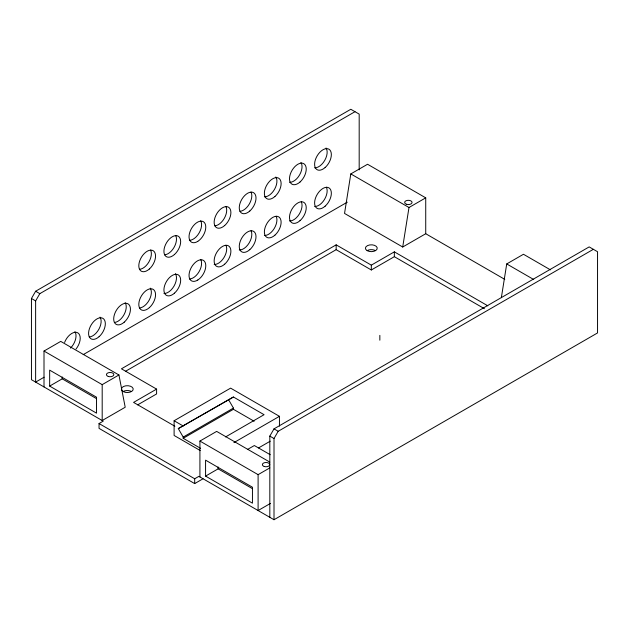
<?xml version="1.0" encoding="UTF-8"?>
<svg xmlns="http://www.w3.org/2000/svg" width="629" height="629" viewBox="0 0 629 629"><rect width="100%" height="100%" fill="white"/><g stroke="black" fill="none" stroke-linecap="round" stroke-linejoin="round"><path stroke-width="0.94" d="M425.731 233.729L425.731 197.844L367.556 164.255L350.809 173.918L344.535 213.428L402.709 247.016L425.731 233.729L504.765 279.362M402.709 247.016L408.992 207.507L425.731 197.844M501.36 297.666L506.722 263.936L523.462 254.265L550.446 269.849M203.057 478.763L194.691 483.599L99.044 428.38L99.044 423.545L103.235 421.131L31.45 379.688L31.45 298.492L35.633 291.243L350.809 109.273L359.183 114.108L359.183 169.869M44.124 377.203L35.633 382.102L35.633 300.906L39.824 293.657L354.992 111.695M269.817 517.305L269.817 436.109L274.008 428.86L589.176 246.898L597.55 251.734L597.55 332.93L274.008 519.727L198.874 476.35L194.691 478.763L99.044 423.545M274.008 519.727L274.008 438.531L278.191 431.282L593.367 249.312M44.006 351.053L60.746 341.382L118.928 374.97L125.21 407.238L102.189 420.526L102.189 384.641L44.006 351.053L44.006 386.937M83.193 354.646L347.294 202.168M49.66 386.088L96.536 413.159L96.536 397.206L49.66 370.143L49.66 386.088L62.216 378.839L96.536 398.652M487.821 305.828L394.344 251.852L371.322 265.139L336.161 244.846L121.436 368.814L156.597 389.107L156.597 393.943L137.688 404.864M102.189 384.641L118.928 374.97M125.682 371.196L336.161 249.674L371.322 269.975L394.344 256.687L484.424 308.697M156.597 389.107L133.576 402.403L174.886 426.25M200.211 450.537L174.107 435.465L174.107 420.754L230.615 388.132L279.449 416.327L279.449 426.1M200.596 448.343L183.196 438.295L183.196 437.084L178.29 428.601L233.422 397.001L264.078 414.7L225.575 436.935M178.29 428.601L233.422 397.001M183.196 437.084L233.422 408.087L228.516 399.596M183.196 438.295L233.422 409.298L254.14 421.257M199.92 476.955L199.92 441.063L216.659 431.4L269.786 462.071M233.902 442.619L279.449 416.327M247.543 449.452L254.336 445.536L270.234 454.72M205.573 476.106L252.449 503.169L252.449 487.223L205.573 460.153L205.573 476.106L218.129 468.857L252.449 488.67M258.519 447.95L270.234 441.188M199.92 441.063L258.102 474.651L269.817 467.89M270.431 503.42L258.102 510.544L258.102 474.651M350.809 173.918L408.992 207.507M506.722 263.936L533.707 279.512M35.633 291.243L39.824 293.657M274.008 428.86L278.191 431.282M31.45 298.492L35.633 300.906M269.817 436.109L274.008 438.531M174.107 420.754L183.196 425.998M394.344 251.852L394.344 256.687M379.845 335.375L379.845 340.203M371.322 265.139L371.322 269.975M336.161 244.846L336.161 249.674M233.422 408.087L233.422 409.298M218.129 466.977L218.129 468.857M194.691 478.763L194.691 483.599M62.216 376.968L62.216 378.839M326.372 187.198A11.841 6.833 -60 0 1 324.446 199.527A11.841 6.833 -60 0 1 314.602 206.454M301.26 201.697A11.841 6.833 -60 0 1 299.333 214.025A11.841 6.833 -60 0 1 289.489 220.952M276.147 216.203A11.841 6.833 -60 0 1 274.22 228.524A11.841 6.833 -60 0 1 264.377 235.45M251.034 230.701A11.841 6.833 -60 0 1 249.108 243.022A11.841 6.833 -60 0 1 239.264 249.957M225.921 245.2A11.841 6.833 -60 0 1 223.995 257.528A11.841 6.833 -60 0 1 214.151 264.455M200.651 259.415A11.841 6.833 -60 0 1 199.141 271.579A11.841 6.833 -60 0 1 189.353 278.969M175.357 273.646A11.841 6.833 -60 0 1 174.029 286.077A11.841 6.833 -60 0 1 163.925 293.452M150.245 288.145A11.841 6.833 -60 0 1 149.167 300.127A11.841 6.833 -60 0 1 139.457 307.966M125.132 302.643A11.841 6.833 -60 0 1 124.055 314.626A11.841 6.833 -60 0 1 114.344 322.465M100.019 317.142A11.841 6.833 -60 0 1 98.942 329.132A11.841 6.833 -60 0 1 89.232 336.963M74.906 331.64A11.841 6.833 -60 0 1 70.519 348.089M64.59 342.428A11.841 6.833 -60 0 1 77.76 332.82A11.841 6.833 -60 0 1 76.03 349.032M300.929 162.494A11.841 6.833 -60 0 1 299.593 174.925A11.841 6.833 -60 0 1 289.489 182.3M326.042 147.996A11.841 6.833 -60 0 1 324.713 160.426A11.841 6.833 -60 0 1 314.602 167.801M225.921 206.54A11.841 6.833 -60 0 1 224.254 218.428A11.841 6.833 -60 0 1 214.796 225.811M251.034 192.042A11.841 6.833 -60 0 1 249.367 203.93A11.841 6.833 -60 0 1 239.908 211.313M275.817 176.993A11.841 6.833 -60 0 1 274.48 189.431A11.841 6.833 -60 0 1 264.377 196.798M200.651 220.755A11.841 6.833 -60 0 1 199.141 232.927A11.841 6.833 -60 0 1 189.353 240.309M175.695 235.537A11.841 6.833 -60 0 1 174.029 247.425A11.841 6.833 -60 0 1 164.57 254.808M150.583 250.035A11.841 6.833 -60 0 1 148.916 261.923A11.841 6.833 -60 0 1 139.457 269.306M123.111 391.529A5.92 3.42 0 0 0 133.018 389.996A5.92 3.42 0 0 0 125.769 385.813A5.92 3.42 0 0 0 123.111 391.529A5.92 3.42 0 0 1 131.485 391.529M367.132 250.641A5.92 3.42 0 0 0 377.038 249.115A5.92 3.42 0 0 0 369.789 244.925A5.92 3.42 0 0 0 367.132 250.641A5.92 3.42 0 0 1 375.505 250.641M406.515 204.283A3.703 2.139 0 0 0 412.058 202.436A3.703 2.139 0 0 0 406.515 200.58A3.703 2.139 0 0 0 406.515 204.283M264.204 466.474A3.703 2.139 0 0 0 269.755 464.627A3.703 2.139 0 0 0 264.204 462.779A3.703 2.139 0 0 0 264.204 466.474M108.29 376.464A3.703 2.139 0 0 0 113.841 374.609A3.703 2.139 0 0 0 108.29 372.761A3.703 2.139 0 0 0 108.29 376.464M325.146 206.17A11.841 6.833 -60 0 0 328.896 187.835A11.841 6.833 -60 0 0 314.893 200.25A11.841 6.833 -60 0 0 325.146 206.17M300.025 220.669A11.841 6.833 -60 0 0 303.783 202.334A11.841 6.833 -60 0 0 289.78 214.748A11.841 6.833 -60 0 0 300.025 220.669M274.912 235.167A11.841 6.833 -60 0 0 278.671 216.832A11.841 6.833 -60 0 0 264.66 229.247A11.841 6.833 -60 0 0 274.912 235.167M249.799 249.666A11.841 6.833 -60 0 0 253.558 231.33A11.841 6.833 -60 0 0 239.547 243.745A11.841 6.833 -60 0 0 249.799 249.666M224.687 264.164A11.841 6.833 -60 0 0 228.445 245.829A11.841 6.833 -60 0 0 214.434 258.244A11.841 6.833 -60 0 0 224.687 264.164M197.773 280.031A11.841 6.833 -60 0 0 204.472 261.31A11.841 6.833 -60 0 0 189.982 270.399A11.841 6.833 -60 0 0 197.773 280.031M174.461 293.169A11.841 6.833 -60 0 0 178.211 274.826A11.841 6.833 -60 0 0 164.208 287.249A11.841 6.833 -60 0 0 174.461 293.169M149.348 307.667A11.841 6.833 -60 0 0 153.099 289.324A11.841 6.833 -60 0 0 139.095 301.747A11.841 6.833 -60 0 0 149.348 307.667M124.235 322.166A11.841 6.833 -60 0 0 127.986 303.823A11.841 6.833 -60 0 0 113.983 316.245A11.841 6.833 -60 0 0 124.235 322.166M99.123 336.664A11.841 6.833 -60 0 0 102.873 318.321A11.841 6.833 -60 0 0 88.87 330.744A11.841 6.833 -60 0 0 99.123 336.664M300.025 182.017A11.841 6.833 -60 0 0 303.783 163.674A11.841 6.833 -60 0 0 289.78 176.096A11.841 6.833 -60 0 0 300.025 182.017M325.146 167.511A11.841 6.833 -60 0 0 328.896 149.175A11.841 6.833 -60 0 0 314.893 161.598A11.841 6.833 -60 0 0 325.146 167.511M249.799 211.014A11.841 6.833 -60 0 0 253.558 192.671A11.841 6.833 -60 0 0 239.547 205.093A11.841 6.833 -60 0 0 249.799 211.014M274.912 196.515A11.841 6.833 -60 0 0 278.671 178.172A11.841 6.833 -60 0 0 264.66 190.595A11.841 6.833 -60 0 0 274.912 196.515M224.687 225.512A11.841 6.833 -60 0 0 228.445 207.169A11.841 6.833 -60 0 0 214.434 219.592A11.841 6.833 -60 0 0 224.687 225.512M197.773 241.371A11.841 6.833 -60 0 0 204.472 222.658A11.841 6.833 -60 0 0 189.982 231.747A11.841 6.833 -60 0 0 197.773 241.371M174.461 254.509A11.841 6.833 -60 0 0 178.211 236.174A11.841 6.833 -60 0 0 164.208 248.589A11.841 6.833 -60 0 0 174.461 254.509M149.348 269.008A11.841 6.833 -60 0 0 153.099 250.672A11.841 6.833 -60 0 0 139.095 263.087A11.841 6.833 -60 0 0 149.348 269.008"/></g></svg>
